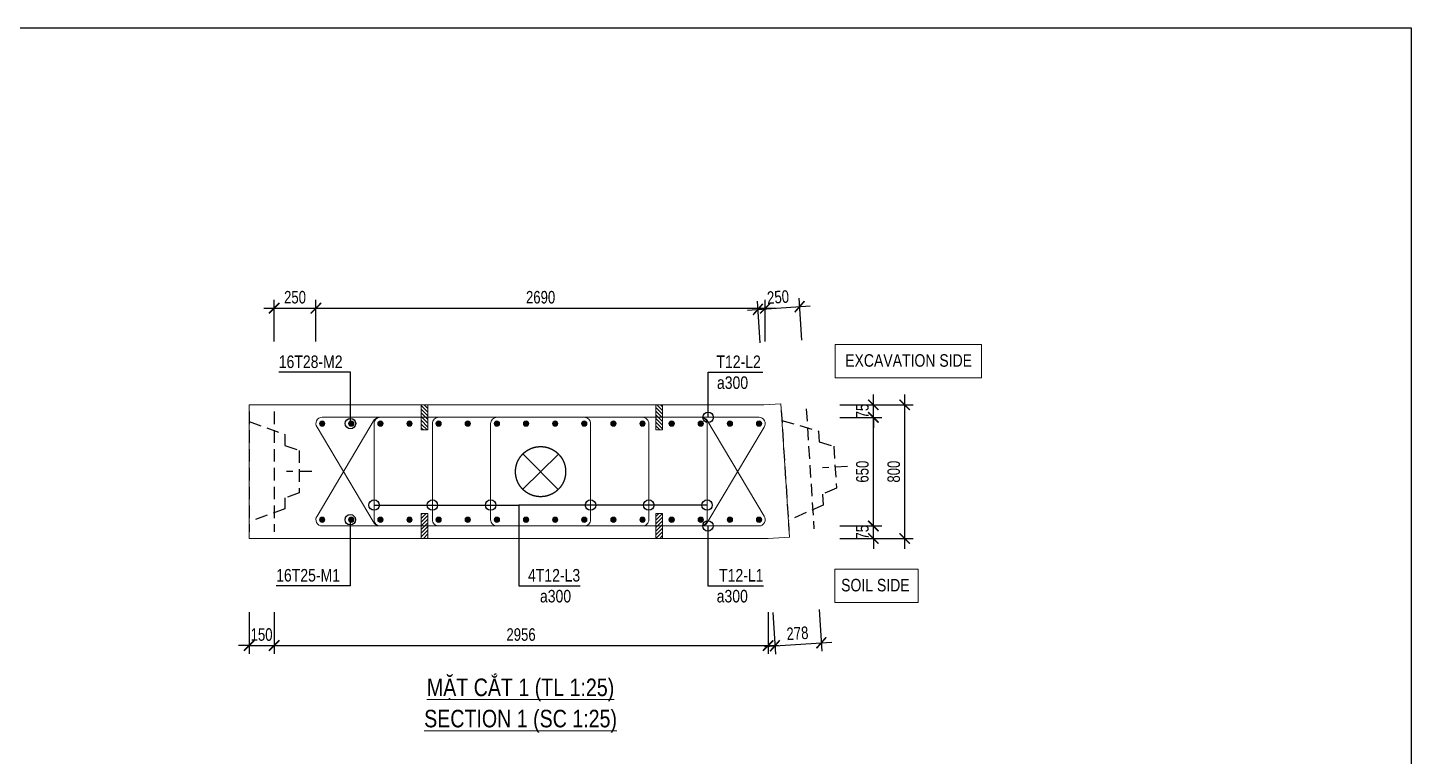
# Model space of a CAD drawing. Header units: millimetres. Extents: x 2746337 to 7547699, y -363432 to 15720.
# Drawn here: x 3114228 to 3147351, y -105553 to -88114 of the extents above; entities that cross this region are included whole.
import ezdxf
from ezdxf.enums import TextEntityAlignment as Align

# ---------------------------------------------------------------- set-up
doc = ezdxf.new("R2010")
doc.units = ezdxf.units.MM
doc.header["$LTSCALE"] = 1200
doc.header["$PDMODE"] = 3
doc.linetypes.add('CENTER', pattern=[2, 1.25, -0.25, 0.25, -0.25])
doc.linetypes.add('HIDDEN', pattern=[0.375, 0.25, -0.125])
for name, color, linetype, lineweight in [('5', 5, 'Continuous', 13), ('BOUND', 3, 'Continuous', 20), ('CWS', 8, 'HIDDEN', 9), ('ENOTE', 2, 'Continuous', 15), ('GRID', 74, 'CENTER', 15), ('K-THUOC', 1, 'Continuous', 18), ('LEADER', 8, 'Continuous', 9), ('MCT', 6, 'Continuous', 20), ('TEXTEN', 3, 'Continuous', 13), ('TEXTMA', 2, 'Continuous', 13), ('TEXTVN', 2, 'Continuous', 20), ('TIE', 4, 'Continuous', 13)]:
    doc.layers.add(name, color=color, linetype=linetype, lineweight=lineweight)
doc.layers.add('CDC.04.HIDDEN', color=8, linetype='HIDDEN')
doc.layers.add('MIE', color=5, linetype='HIDDEN')
doc.styles.add('DB_Arial', font='arial.ttf', dxfattribs={"width": 0.8})
doc.styles.add('SMTEXT', font='arial.ttf', dxfattribs={"width": 0.75})
doc.dimstyles.new('BSV25', dxfattribs={"dimtxt": 300, "dimasz": 250, "dimexe": 200, "dimexo": 0, "dimgap": 108, "dimtad": 1, "dimdec": 0, "dimlfac": 0.25, "dimdsep": 46, "dimtxsty": 'SMTEXT', "dimblk": 'ARCHTICK', "dimcen": 100, "dimdle": 250, "dimclrd": 256, "dimclre": 256, "dimclrt": 2, "dimadec": 0, "dimazin": 0, "dimtfac": 1, "dimtdec": 0, "dimtix": 1, "dimtmove": 2, "dimatfit": 3, "dimfxl": 800, "dimfxlon": 1, "dimtolj": 1, "dimtzin": 0, "dimarcsym": 0})

# ---------------------------------------------------------------- blocks, each defined once
blk = doc.blocks.new('_ArchTick')
at = {"color": 0, "linetype": 'ByBlock', "const_width": 0.15}
blk.add_lwpolyline([(-0.5, -0.5), (0.5, 0.5)], dxfattribs=at)
blk = doc.blocks.new('*D1718')
at = {"layer": 'Defpoints', "color": 0, "transparency": 16777216}
for p in [(3119528, -100340), (3120128, -100180), (3120128, -102902)]:
    blk.add_point(p, dxfattribs=at)
at = {"layer": 'K-THUOC', "lineweight": -2, "transparency": 16777216}
for p, q in [((3119528, -102102), (3119528, -103102)), ((3120128, -102102), (3120128, -103102)), ((3119528, -102902), (3119278, -102902)), ((3119528, -102902), (3120128, -102902)), ((3120128, -102902), (3120378, -102902))]:
    blk.add_line(p, q, dxfattribs=at)
at = {"layer": 'K-THUOC', "lineweight": -2, "transparency": 16777216, "xscale": 250, "yscale": 250, "zscale": 250}
blk.add_blockref('_ArchTick', (3119528, -102902), dxfattribs=at)
at = {"layer": 'K-THUOC', "lineweight": -2, "transparency": 16777216, "xscale": 250, "yscale": 250, "zscale": 250, "rotation": 180}
blk.add_blockref('_ArchTick', (3120128, -102902), dxfattribs=at)
at = {"layer": 'K-THUOC', "color": 2, "transparency": 16777216, "insert": (3119828, -102640), "char_height": 300, "attachment_point": 5, "style": 'SMTEXT'}
blk.add_mtext('\\A1;150', dxfattribs=at)
blk = doc.blocks.new('*D1719')
at = {"layer": 'Defpoints', "color": 0, "transparency": 16777216}
for p in [(3121128, -94828), (3120128, -97299), (3121128, -97590)]:
    blk.add_point(p, dxfattribs=at)
at = {"layer": 'K-THUOC', "lineweight": -2, "transparency": 16777216}
for p, q in [((3120128, -95628), (3120128, -94628)), ((3121128, -95628), (3121128, -94628)), ((3119878, -94828), (3121378, -94828))]:
    blk.add_line(p, q, dxfattribs=at)
at = {"layer": 'K-THUOC', "lineweight": -2, "transparency": 16777216, "xscale": 250, "yscale": 250, "zscale": 250, "rotation": 180}
blk.add_blockref('_ArchTick', (3120128, -94828), dxfattribs=at)
at = {"layer": 'K-THUOC', "lineweight": -2, "transparency": 16777216, "xscale": 250, "yscale": 250, "zscale": 250}
blk.add_blockref('_ArchTick', (3121128, -94828), dxfattribs=at)
at = {"layer": 'K-THUOC', "color": 2, "transparency": 16777216, "insert": (3120628, -94567), "char_height": 300, "attachment_point": 5, "style": 'SMTEXT'}
blk.add_mtext('\\A1;250', dxfattribs=at)
blk = doc.blocks.new('*D1720')
at = {"layer": 'Defpoints', "color": 0, "transparency": 16777216}
for p in [(3131886, -94828), (3121128, -97590), (3131886, -97590)]:
    blk.add_point(p, dxfattribs=at)
at = {"layer": 'K-THUOC', "lineweight": -2, "transparency": 16777216}
for p, q in [((3121128, -95628), (3121128, -94628)), ((3131886, -95628), (3131886, -94628)), ((3120878, -94828), (3132136, -94828))]:
    blk.add_line(p, q, dxfattribs=at)
at = {"layer": 'K-THUOC', "lineweight": -2, "transparency": 16777216, "xscale": 250, "yscale": 250, "zscale": 250, "rotation": 180}
blk.add_blockref('_ArchTick', (3121128, -94828), dxfattribs=at)
at = {"layer": 'K-THUOC', "lineweight": -2, "transparency": 16777216, "xscale": 250, "yscale": 250, "zscale": 250}
blk.add_blockref('_ArchTick', (3131886, -94828), dxfattribs=at)
at = {"layer": 'K-THUOC', "color": 2, "transparency": 16777216, "insert": (3126507, -94567), "char_height": 300, "attachment_point": 5, "style": 'SMTEXT'}
blk.add_mtext('\\A1;2690', dxfattribs=at)
blk = doc.blocks.new('*D1721')
at = {"layer": 'Defpoints', "color": 0, "transparency": 16777216}
for p in [(3131951, -100340), (3120128, -102152), (3131951, -102902)]:
    blk.add_point(p, dxfattribs=at)
at = {"layer": 'K-THUOC', "lineweight": -2, "transparency": 16777216}
for p, q in [((3120128, -102152), (3120128, -103102)), ((3131951, -102102), (3131951, -103102)), ((3119878, -102902), (3132201, -102902))]:
    blk.add_line(p, q, dxfattribs=at)
at = {"layer": 'K-THUOC', "lineweight": -2, "transparency": 16777216, "xscale": 250, "yscale": 250, "zscale": 250, "rotation": 180}
blk.add_blockref('_ArchTick', (3120128, -102902), dxfattribs=at)
at = {"layer": 'K-THUOC', "lineweight": -2, "transparency": 16777216, "xscale": 250, "yscale": 250, "zscale": 250}
blk.add_blockref('_ArchTick', (3131951, -102902), dxfattribs=at)
at = {"layer": 'K-THUOC', "color": 2, "transparency": 16777216, "insert": (3126039, -102640), "char_height": 300, "attachment_point": 5, "style": 'SMTEXT'}
blk.add_mtext('\\A1;2956', dxfattribs=at)
blk = doc.blocks.new('*D1722')
at = {"layer": 'Defpoints', "color": 0, "transparency": 16777216}
for p in [(3133723, -97140), (3135223, -97140), (3133723, -100340)]:
    blk.add_point(p, dxfattribs=at)
at = {"layer": 'K-THUOC', "lineweight": -2, "transparency": 16777216}
for p, q in [((3135223, -100590), (3135223, -96890)), ((3134423, -97140), (3135423, -97140)), ((3134423, -100340), (3135423, -100340))]:
    blk.add_line(p, q, dxfattribs=at)
at = {"layer": 'K-THUOC', "lineweight": -2, "transparency": 16777216, "xscale": 250, "yscale": 250, "zscale": 250}
for p, rotation in [((3135223, -97140), 90), ((3135223, -100340), 270)]:
    blk.add_blockref('_ArchTick', p, dxfattribs=dict(at, rotation=rotation))
at = {"layer": 'K-THUOC', "color": 2, "transparency": 16777216, "insert": (3134962, -98740), "char_height": 300, "attachment_point": 5, "rotation": 90, "style": 'SMTEXT'}
blk.add_mtext('\\A1;800', dxfattribs=at)
blk = doc.blocks.new('*D1723')
at = {"layer": 'Defpoints', "color": 0, "transparency": 16777216}
for p in [(3133365, -100340), (3133723, -100040), (3134473, -100040)]:
    blk.add_point(p, dxfattribs=at)
at = {"layer": 'K-THUOC', "lineweight": -2, "transparency": 16777216}
for p, q in [((3134473, -100040), (3134473, -99790)), ((3133673, -100340), (3134673, -100340)), ((3133723, -100040), (3134673, -100040)), ((3134473, -100340), (3134473, -100040)), ((3134473, -100340), (3134473, -100590))]:
    blk.add_line(p, q, dxfattribs=at)
at = {"layer": 'K-THUOC', "lineweight": -2, "transparency": 16777216, "xscale": 250, "yscale": 250, "zscale": 250}
for p, rotation in [((3134473, -100040), 270), ((3134473, -100340), 90)]:
    blk.add_blockref('_ArchTick', p, dxfattribs=dict(at, rotation=rotation))
at = {"layer": 'K-THUOC', "color": 2, "transparency": 16777216, "insert": (3134212, -100190), "char_height": 300, "attachment_point": 5, "rotation": 90, "style": 'SMTEXT'}
blk.add_mtext('\\A1;75', dxfattribs=at)
blk = doc.blocks.new('*D1724')
at = {"layer": 'Defpoints', "color": 0, "transparency": 16777216}
for p in [(3133365, -97440), (3134473, -97440), (3133365, -100040)]:
    blk.add_point(p, dxfattribs=at)
at = {"layer": 'K-THUOC', "lineweight": -2, "transparency": 16777216}
for p, q in [((3134473, -100290), (3134473, -97190)), ((3133673, -97440), (3134673, -97440)), ((3133673, -100040), (3134673, -100040))]:
    blk.add_line(p, q, dxfattribs=at)
at = {"layer": 'K-THUOC', "lineweight": -2, "transparency": 16777216, "xscale": 250, "yscale": 250, "zscale": 250}
for p, rotation in [((3134473, -97440), 90), ((3134473, -100040), 270)]:
    blk.add_blockref('_ArchTick', p, dxfattribs=dict(at, rotation=rotation))
at = {"layer": 'K-THUOC', "color": 2, "transparency": 16777216, "insert": (3134212, -98740), "char_height": 300, "attachment_point": 5, "rotation": 90, "style": 'SMTEXT'}
blk.add_mtext('\\A1;650', dxfattribs=at)
blk = doc.blocks.new('*D1725')
at = {"layer": 'Defpoints', "color": 0, "transparency": 16777216}
for p in [(3133365, -97140), (3134473, -97140), (3133365, -97440)]:
    blk.add_point(p, dxfattribs=at)
at = {"layer": 'K-THUOC', "lineweight": -2, "transparency": 16777216}
for p, q in [((3134473, -97140), (3134473, -96890)), ((3133673, -97140), (3134673, -97140)), ((3134473, -97440), (3134473, -97140)), ((3133673, -97440), (3134673, -97440)), ((3134473, -97440), (3134473, -97690))]:
    blk.add_line(p, q, dxfattribs=at)
at = {"layer": 'K-THUOC', "lineweight": -2, "transparency": 16777216, "xscale": 250, "yscale": 250, "zscale": 250}
for p, rotation in [((3134473, -97140), 270), ((3134473, -97440), 90)]:
    blk.add_blockref('_ArchTick', p, dxfattribs=dict(at, rotation=rotation))
at = {"layer": 'K-THUOC', "color": 2, "transparency": 16777216, "insert": (3134212, -97290), "char_height": 300, "attachment_point": 5, "rotation": 90, "style": 'SMTEXT'}
blk.add_mtext('\\A1;75', dxfattribs=at)
blk = doc.blocks.new('cws800')
at = {"layer": 'CDC.04.HIDDEN'}
for p, q in [((-600, 1440), (-600, -1440)), ((0, 1440), (0, -1440))]:
    blk.add_line(p, q, dxfattribs=at)
for points in [[(0, 1200), (-860, 888), (-860, 627), (-1200, 507), (-1200, -507), (-860, -627), (-860, -888), (0, -1200)], [(-1500, 0), (-900, 0)]]:
    blk.add_lwpolyline(points, dxfattribs=at)
blk = doc.blocks.new('mct1')
at = {"lineweight": 9}
h = blk.add_hatch(color=256, dxfattribs=at)
h.dxf.hatch_style = 1
h.paths.add_polyline_path([(-16, 0, 1), (16, 0, 1)])
blk.add_circle((0, 0), 16, dxfattribs=at)
blk = doc.blocks.new('tremie')
at = {"layer": 'MIE', "color": 74, "ltscale": 1000}
for p, q in [((424, -424), (-424, 424)), ((424, 424), (-424, -424))]:
    blk.add_line(p, q, dxfattribs=at)
at = {"layer": 'MIE', "ltscale": 500}
blk.add_circle((0, 0), 600, dxfattribs=at)
blk = doc.blocks.new('sp')
at = {"layer": '5', "lineweight": 20}
h = blk.add_hatch(dxfattribs=at)
h.set_pattern_fill('ANSI31', color=256, scale=500)
h.set_pattern_definition([(45, (0, 0), (-44.194, 44.194), [])])
h.paths.add_polyline_path([(80, 300), (-80, 300), (-80, -300), (80, -300)])
blk.add_lwpolyline([(-80, -300), (80, -300), (80, 300), (-80, 300)], close=True, dxfattribs=at)
blk = doc.blocks.new('*D1736')
at = {"layer": 'Defpoints', "color": 0, "transparency": 16777216}
for p in [(3131951, -100340), (3133051, -100108), (3133228, -102835)]:
    blk.add_point(p, dxfattribs=at)
at = {"layer": 'K-THUOC', "lineweight": -2, "transparency": 16777216}
for p, q in [((3132066, -102109), (3132130, -103107)), ((3133176, -102037), (3133241, -103035)), ((3131868, -102923), (3133477, -102819))]:
    blk.add_line(p, q, dxfattribs=at)
at = {"layer": 'K-THUOC', "lineweight": -2, "transparency": 16777216, "xscale": 250, "yscale": 250, "zscale": 250}
for p, rotation in [((3133228, -102835), 3.704705409879128), ((3132117, -102907), 183.7047054098791)]:
    blk.add_blockref('_ArchTick', p, dxfattribs=dict(at, rotation=rotation))
at = {"layer": 'K-THUOC', "color": 2, "transparency": 16777216, "insert": (3132656, -102610), "char_height": 300, "attachment_point": 5, "rotation": 3.7047, "style": 'SMTEXT'}
blk.add_mtext('\\A1;278', dxfattribs=at)
blk = doc.blocks.new('*D1737')
at = {"layer": 'Defpoints', "color": 0, "transparency": 16777216}
for p in [(3132707, -94791), (3131886, -97590), (3132884, -97525)]:
    blk.add_point(p, dxfattribs=at)
at = {"layer": 'K-THUOC', "lineweight": -2, "transparency": 16777216}
for p, q in [((3131761, -95654), (3131696, -94656)), ((3132759, -95589), (3132694, -94591)), ((3131460, -94872), (3132957, -94775))]:
    blk.add_line(p, q, dxfattribs=at)
at = {"layer": 'K-THUOC', "lineweight": -2, "transparency": 16777216, "xscale": 250, "yscale": 250, "zscale": 250}
for p, rotation in [((3131709, -94856), 183.7047054098791), ((3132707, -94791), 3.704705409879128)]:
    blk.add_blockref('_ArchTick', p, dxfattribs=dict(at, rotation=rotation))
at = {"layer": 'K-THUOC', "color": 2, "transparency": 16777216, "insert": (3132191, -94563), "char_height": 300, "attachment_point": 5, "rotation": 3.7047, "style": 'SMTEXT'}
blk.add_mtext('\\A1;250', dxfattribs=at)

msp = doc.modelspace()

# ---------------------------------------------------------------- linework, layer by layer
msp.add_lwpolyline([(3053834.1, -88114), (3147351.4, -88114), (3147351.4, -165266.4), (3053834.1, -165266.4)], close=True)
at = {"layer": 'BOUND'}
msp.add_lwpolyline([(3132256.2, -97113.2), (3132463, -100306.5), (3131951, -100339.7), (3119527.6, -100339.7), (3119527.6, -97139.7), (3131847.5, -97139.7)], close=True, dxfattribs=at)
at = {"layer": 'ENOTE'}
for points in [[(3133559.7, -95697.2), (3137059.7, -95697.2), (3137059.7, -96497.2), (3133559.7, -96497.2)], [(3133549, -101073.7), (3135549, -101073.7), (3135549, -101873.7), (3133549, -101873.7)]]:
    msp.add_lwpolyline(points, close=True, dxfattribs=at)
at = {"layer": 'TIE', "lineweight": 20}
for points in [[(3122649.4, -97439.7, 0.244599), (3122526.6, -97503.6), (3121154.8, -99803.6, 0.6069433), (3121277.6, -100039.7), (3131736.2, -100039.7, 0.6069433), (3131859.1, -99803.6), (3130487.3, -97503.6, 0.244599), (3130364.5, -97439.7)], [(3130364.5, -100039.7, 0.244599), (3130487.3, -99975.8), (3131859.1, -97675.8, 0.6069433), (3131736.2, -97439.7), (3121277.6, -97439.7, 0.6069433), (3121154.8, -97675.8), (3122526.6, -99975.8, 0.244599), (3122649.4, -100039.7)]]:
    msp.add_lwpolyline(points, format="xyb", dxfattribs=at)
at = {"layer": 'TIE'}
for points in [[(3123122.1, -100039.7), (3122672.1, -100039.7, -0.4142136), (3122522.1, -99889.7), (3122522.1, -97589.7, -0.4142136), (3122672.1, -97439.7), (3123122.1, -97439.7)], [(3124516.6, -100039.7), (3124066.6, -100039.7, -0.4142136), (3123916.6, -99889.7), (3123916.6, -97589.7, -0.4142136), (3124066.6, -97439.7), (3124516.6, -97439.7)], [(3125911.1, -100039.7), (3125461.1, -100039.7, -0.4142136), (3125311.1, -99889.7), (3125311.1, -97589.7, -0.4142136), (3125461.1, -97439.7), (3125911.1, -97439.7)], [(3127102.8, -100039.7), (3127552.8, -100039.7, 0.4142136), (3127702.8, -99889.7), (3127702.8, -97589.7, 0.4142136), (3127552.8, -97439.7), (3127102.8, -97439.7)], [(3128497.3, -100039.7), (3128947.3, -100039.7, 0.4142136), (3129097.3, -99889.7), (3129097.3, -97589.7, 0.4142136), (3128947.3, -97439.7), (3128497.3, -97439.7)], [(3129891.8, -100039.7), (3130341.8, -100039.7, 0.4142136), (3130491.8, -99889.7), (3130491.8, -97589.7, 0.4142136), (3130341.8, -97439.7), (3129891.8, -97439.7)]]:
    msp.add_lwpolyline(points, format="xyb", dxfattribs=at)

# ---------------------------------------------------------------- block references
at = {"layer": 'CWS', "xscale": -1}
msp.add_blockref('cws800', (3119527.6, -98739.7), dxfattribs=at)
at = {"layer": 'CWS', "xscale": -1, "rotation": 3.704705409879514}
msp.add_blockref('cws800', (3132359.6, -98709.9), dxfattribs=at)
at = {"layer": 'ENOTE', "xscale": -1}
for p in [(3123731.4, -97439.7), (3129345.9, -97439.7)]:
    msp.add_blockref('sp', p, dxfattribs=at)
at = {"layer": 'ENOTE', "rotation": 180}
for p in [(3123731.4, -100039.7), (3129345.9, -100039.7)]:
    msp.add_blockref('sp', p, dxfattribs=at)
at = {"layer": 'GRID', "rotation": 269.672406155841}
msp.add_blockref('tremie', (3126506.9, -98739.7), dxfattribs=at)
at = {"layer": 'MCT', "xscale": -4, "yscale": 4, "zscale": 4, "rotation": 180}
for p in [(3121277.6, -97589.7), (3121974.9, -97589.7), (3122672.1, -97589.7), (3123369.4, -97589.7), (3124066.6, -97589.7), (3124763.8, -97589.7), (3125461.1, -97589.7), (3126158.3, -97589.7), (3126855.6, -97589.7), (3127552.8, -97589.7), (3128250, -97589.7), (3128947.3, -97589.7), (3129644.5, -97589.7), (3130341.8, -97589.7), (3131039, -97589.7), (3131736.2, -97589.7)]:
    msp.add_blockref('mct1', p, dxfattribs=at)
at = {"layer": 'MCT', "xscale": 4, "yscale": 4, "zscale": 4}
for p in [(3121277.6, -99889.7), (3121974.9, -99889.7), (3122672.1, -99889.7), (3123369.4, -99889.7), (3124066.6, -99889.7), (3124763.8, -99889.7), (3125461.1, -99889.7), (3126158.3, -99889.7), (3126855.6, -99889.7), (3127552.8, -99889.7), (3128250, -99889.7), (3128947.3, -99889.7), (3129644.5, -99889.7), (3130341.8, -99889.7), (3131039, -99889.7), (3131736.2, -99889.7)]:
    msp.add_blockref('mct1', p, dxfattribs=at)

# ---------------------------------------------------------------- texts
at = {"layer": 'TEXTEN', "style": 'DB_Arial', "width": 0.8}
for s, p in [('T12-L2', (3131778.6, -96259.7)), ('4T12-L3', (3127454.3, -101369.7)), ('T12-L1', (3131842.7, -101369.7)), ('a300', (3127237.6, -101869.7))]:
    msp.add_text(s, height=300, dxfattribs=at).set_placement(p, align=Align.RIGHT)
for p in [(3130728.9, -96759.7), (3130722.7, -101869.7)]:
    msp.add_text('a300', height=300, dxfattribs=at).set_placement(p)
at = {"layer": 'TEXTMA', "style": 'DB_Arial', "width": 0.8}
for s, p in [('16T28-M2', (3120238.6, -96259.7)), ('16T25-M1', (3120177.1, -101369.7))]:
    msp.add_text(s, height=300, dxfattribs=at).set_placement(p)
at = {"layer": 'TEXTVN', "style": 'DB_Arial', "width": 0.8}
msp.add_text('EXCAVATION SIDE', height=300, dxfattribs=at).set_placement((3133798.9, -96228.8))
msp.add_text('SOIL SIDE', height=300, dxfattribs=at).set_placement((3135341.2, -101605.4), align=Align.RIGHT)
for s, p in [('%%UMẶT CẮT 1 (TL 1:25)', (3126027.6, -103901.5)), ('%%USECTION 1 (SC 1:25)', (3126027.6, -104701.5))]:
    msp.add_text(s, height=420, rotation=360, dxfattribs=at).set_placement(p, align=Align.MIDDLE)

# ---------------------------------------------------------------- dimensions: what is measured, and where the dimension line sits
at = {"layer": 'K-THUOC'}
for base, p1, p2, picture, middle in [((3121127.6, -94828), (3120127.6, -97299.5), (3121127.6, -97589.7), '*D1719', (3120627.6, -94566.8)), ((3131886.2, -94828), (3121127.6, -97589.7), (3131886.2, -97589.7), '*D1720', (3126506.9, -94566.8)), ((3120127.6, -102901.5), (3119527.6, -100339.7), (3120127.6, -100179.9), '*D1718', (3119827.6, -102640.4)), ((3131951, -102901.5), (3120127.6, -102151.5), (3131951, -100339.7), '*D1721', (3126039.3, -102640.4))]:
    dim = msp.add_linear_dim(base=base, p1=p1, p2=p2, dimstyle='BSV25', dxfattribs=at)
    dim.commit()
    dim.dimension.update_dxf_attribs({"geometry": picture, "text_midpoint": middle})
for base, p1, p2, angle, picture, middle in [((3132707.1, -94791), (3131886.2, -97589.7), (3132884.1, -97525.1), 3.70471, '*D1737', (3132191.3, -94562.7)), ((3134472.9, -97139.7), (3133364.9, -97439.7), (3133364.9, -97139.7), 90, '*D1725', (3134212.4, -97289.7)), ((3135222.9, -97139.7), (3133722.9, -100339.7), (3133722.9, -97139.7), 90, '*D1722', (3134961.8, -98739.7)), ((3134472.9, -97439.7), (3133364.9, -100039.7), (3133364.9, -97439.7), 90, '*D1724', (3134211.8, -98739.7)), ((3134472.9, -100039.7), (3133364.9, -100339.7), (3133722.9, -100039.7), 90, '*D1723', (3134212.4, -100189.7)), ((3133228, -102835), (3131951, -100339.7), (3133051.4, -100108.3), 3.70471, '*D1736', (3132655.7, -102610.4))]:
    dim = msp.add_linear_dim(base=base, p1=p1, p2=p2, angle=angle, dimstyle='BSV25', dxfattribs=at)
    dim.commit()
    dim.dimension.update_dxf_attribs({"geometry": picture, "text_midpoint": middle})

# ---------------------------------------------------------------- leaders
at = {"layer": 'LEADER'}
for points in [[(3121955.6, -97589.7), (3121955.6, -96359.7), (3120238.6, -96359.7)], [(3130518.9, -97439.7), (3130518.9, -96359.7), (3131828.3, -96359.7)], [(3122522.1, -99539.7), (3125986, -99539.7), (3125986, -101469.7), (3127454.6, -101469.7)], [(3123916.6, -99539.7), (3125986, -99539.7), (3125986, -101469.7), (3127454.6, -101469.7)], [(3125311.1, -99539.7), (3125986, -99539.7), (3125986, -101469.7)], [(3127702.8, -99539.7), (3125986, -99539.7), (3125986, -101469.7), (3127454.6, -101469.7)], [(3130491.8, -99539.7), (3125986, -99539.7), (3125986, -101469.7), (3127454.6, -101469.7)], [(3129097.3, -99539.7), (3125986, -99539.7), (3125986, -101469.7)], [(3121951.6, -99889.7), (3121951.6, -101469.7), (3120177.1, -101469.7)], [(3130512.7, -100039.7), (3130512.7, -101469.7), (3131842.7, -101469.7)]]:
    msp.add_leader(points, dimstyle='BSV25', override={"dimldrblk": 'Origin'}, dxfattribs=at)

doc.saveas('drawing.dxf')
